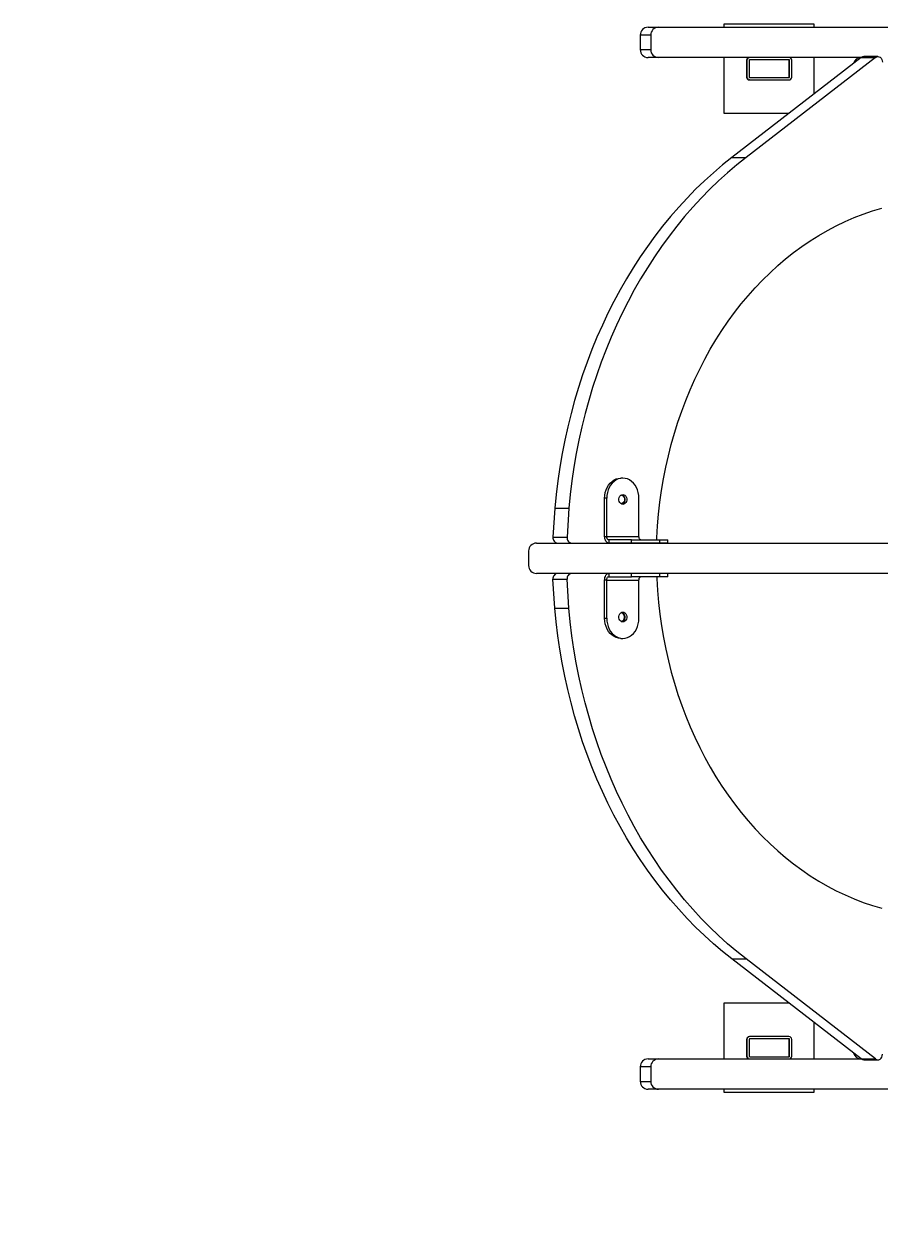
# Model space of a CAD drawing. Header units: millimetres. Extents: x -5785 to 6370, y -5702 to 4322.
# Drawn here: x -3825 to -3062, y 740 to 1806 of the extents above; entities that cross this region are included whole.
import ezdxf

# ---------------------------------------------------------------- set-up
doc = ezdxf.new("R2010")
doc.units = ezdxf.units.MM
for name, color, linetype in [('DIKOM_ЗОНА', 80, 'Continuous'), ('DIKOM_ОБЪЕКТ', 7, 'Continuous'), ('DIKOM_РАЗМЕР_ЗОНА', 7, 'Continuous'), ('DIKOM_РАЗМЕР_ОБЪЕКТА', 7, 'Continuous')]:
    doc.layers.add(name, color=color, linetype=linetype)
doc.styles.add('style1', font='arial.ttf', dxfattribs={"width": 0.8})
doc.dimstyles.new('1-50', dxfattribs={"dimtxt": 300, "dimasz": 200, "dimexe": 100, "dimexo": 0, "dimgap": 100, "dimtad": 1, "dimtxsty": 'style1', "dimcen": 200, "dimclrd": 7, "dimclre": 7, "dimclrt": 7, "dimadec": 1, "dimazin": 2, "dimtfac": 1, "dimtmove": 0, "dimatfit": 2, "dimfxl": 0, "dimlwd": 25, "dimlwe": 18, "dimarcsym": 0})

# ---------------------------------------------------------------- blocks, each defined once
blk = doc.blocks.new('*D10')
at = {"layer": 'Defpoints', "color": 0, "transparency": 16777216}
for p in [(3537.6, 1026.6), (-3784.6, -1373.4), (3537.6, -3958.5)]:
    blk.add_point(p, dxfattribs=at)
at = {"layer": 'DIKOM_РАЗМЕР_ОБЪЕКТА', "color": 7, "lineweight": 18, "transparency": 16777216}
for p, q in [((3537.6, 1026.6), (3537.6, -4058.5)), ((-3784.6, -1373.4), (-3784.6, -4058.5))]:
    blk.add_line(p, q, dxfattribs=at)
at = {"layer": 'DIKOM_РАЗМЕР_ОБЪЕКТА', "color": 7, "lineweight": 25, "transparency": 16777216}
blk.add_line((-3584.6, -3958.5), (3337.6, -3958.5), dxfattribs=at)
at = {"layer": 'DIKOM_РАЗМЕР_ОБЪЕКТА', "color": 7, "transparency": 16777216}
for points in [[(-3584.6, -3925.1), (-3584.6, -3991.8), (-3784.6, -3958.5)], [(3337.6, -3925.1), (3337.6, -3991.8), (3537.6, -3958.5)]]:
    blk.add_solid(points, dxfattribs=at)
at = {"layer": 'DIKOM_РАЗМЕР_ОБЪЕКТА', "color": 7, "transparency": 16777216, "insert": (54.7, -3705.2), "char_height": 300, "attachment_point": 5, "style": 'style1'}
blk.add_mtext('7300', dxfattribs=at)
blk = doc.blocks.new('*D12')
at = {"layer": 'Defpoints', "color": 0, "transparency": 16777216}
for p in [(5537.6, 1304.2), (-5784.6, -573.4), (5537.6, -5602.2)]:
    blk.add_point(p, dxfattribs=at)
at = {"layer": 'DIKOM_РАЗМЕР_ЗОНА', "color": 7, "lineweight": 18, "transparency": 16777216}
for p, q in [((5537.6, 1304.2), (5537.6, -5702.2)), ((-5784.6, -573.4), (-5784.6, -5702.2))]:
    blk.add_line(p, q, dxfattribs=at)
at = {"layer": 'DIKOM_РАЗМЕР_ЗОНА', "color": 7, "lineweight": 25, "transparency": 16777216}
blk.add_line((-5584.6, -5602.2), (5337.6, -5602.2), dxfattribs=at)
at = {"layer": 'DIKOM_РАЗМЕР_ЗОНА', "color": 7, "transparency": 16777216}
for points in [[(-5584.6, -5568.9), (-5584.6, -5635.6), (-5784.6, -5602.2)], [(5337.6, -5568.9), (5337.6, -5635.6), (5537.6, -5602.2)]]:
    blk.add_solid(points, dxfattribs=at)
at = {"layer": 'DIKOM_РАЗМЕР_ЗОНА', "color": 7, "transparency": 16777216, "insert": (-41.5, -5349), "char_height": 300, "attachment_point": 5, "style": 'style1'}
blk.add_mtext('11300', dxfattribs=at)

msp = doc.modelspace()

# ---------------------------------------------------------------- linework, layer by layer
at = {"layer": 'DIKOM_ЗОНА', "color": 3, "lineweight": 15}
msp.add_arc((-3374.471, 1805.565), 1500, 90, 180, dxfattribs=at)
at = {"layer": 'DIKOM_ОБЪЕКТ', "color": 7, "linetype": 'Continuous', "lineweight": 15}
for p, q in [((-3267.852, 1802.565), (-3258.585, 1802.565)), ((-3258.585, 1802.565), (-3066.008, 1802.565)), ((-3199.958, 1802.565), (-3199.958, 1805.565)), ((-3199.958, 1805.565), (-3199.956, 1805.565)), ((-3199.956, 1802.565), (-3199.956, 1805.565)), ((-3199.956, 1805.565), (-3119.956, 1805.565)), ((-3119.956, 1805.565), (-3119.956, 1802.565)), ((-3066.008, 1802.565), (-3051.623, 1802.565)), ((-3274.852, 1795.565), (-3274.852, 1782.565)), ((-3265.467, 1795.565), (-3274.852, 1795.565)), ((-3265.467, 1795.565), (-3265.467, 1782.565)), ((-3274.852, 1782.565), (-3265.467, 1782.565)), ((-3258.585, 1775.565), (-3267.852, 1775.565)), ((-3077.563, 1775.565), (-3258.585, 1775.565)), ((-3199.958, 1725.565), (-3199.958, 1775.565)), ((-3199.956, 1725.565), (-3199.956, 1775.565)), ((-3077.586, 1775.546), (-3193.065, 1686.307)), ((-3064.985, 1775.546), (-3180.464, 1686.307)), ((-3179.627, 1773.065), (-3179.956, 1773.065)), ((-3179.956, 1773.065), (-3179.956, 1758.065)), ((-3179.627, 1773.065), (-3179.627, 1758.065)), ((-3177.627, 1773.065), (-3177.627, 1758.065)), ((-3142.127, 1773.565), (-3177.127, 1773.565)), ((-3141.627, 1773.065), (-3141.956, 1773.065)), ((-3141.956, 1758.065), (-3141.956, 1773.065)), ((-3141.627, 1758.065), (-3141.627, 1773.065)), ((-3139.627, 1758.065), (-3139.627, 1773.065)), ((-3119.956, 1775.565), (-3119.956, 1742.804)), ((-3077.586, 1775.546), (-3064.985, 1775.546)), ((-3062.806, 1776.354), (-3075.407, 1776.354)), ((-3179.627, 1758.065), (-3179.956, 1758.065)), ((-3177.127, 1755.565), (-3177.456, 1755.565)), ((-3177.127, 1757.565), (-3142.127, 1757.565)), ((-3177.127, 1755.565), (-3142.127, 1755.565)), ((-3141.627, 1758.065), (-3141.956, 1758.065)), ((-3199.958, 1725.565), (-3199.956, 1725.565)), ((-3142.264, 1725.565), (-3199.956, 1725.565)), ((-3193.065, 1686.307), (-3180.464, 1686.307)), ((-3290.362, 1400.085), (-3292.162, 1400.085)), ((-3306.561, 1348.085), (-3306.561, 1382.085)), ((-3304.761, 1382.085), (-3306.561, 1382.085)), ((-3304.761, 1348.085), (-3304.761, 1382.085)), ((-3275.963, 1348.085), (-3275.963, 1382.085)), ((-3351.09, 1373.231), (-3352.658, 1347.308)), ((-3351.09, 1373.231), (-3338.489, 1373.231)), ((-3338.489, 1373.231), (-3340.057, 1347.308)), ((-3352.658, 1347.308), (-3340.057, 1347.308)), ((-3306.561, 1348.085), (-3304.761, 1348.085)), ((-3304.761, 1348.085), (-3275.963, 1348.085)), ((-3302.961, 1345.085), (-3302.961, 1342.085)), ((-3282.559, 1345.085), (-3302.961, 1345.085)), ((-3282.559, 1342.085), (-3282.559, 1345.085)), ((-3282.559, 1345.085), (-3257.359, 1345.085)), ((-3257.359, 1342.085), (-3257.359, 1345.085)), ((-3257.359, 1345.085), (-3250.16, 1345.085)), ((-3250.16, 1342.085), (-3250.16, 1345.085)), ((-3374.471, 1335.085), (-3374.471, 1322.085)), ((-3367.471, 1342.085), (-3356.858, 1342.085)), ((-3356.858, 1342.085), (-3342.443, 1342.085)), ((-3348.663, 1342.085), (-3336.061, 1342.085)), ((-3342.443, 1342.085), (-3338.776, 1342.085)), ((-3338.776, 1342.085), (-3048.859, 1342.085)), ((-3336.061, 1342.085), (-3302.961, 1342.085)), ((-3282.559, 1342.085), (-3302.961, 1342.085)), ((-3257.359, 1342.085), (-3282.559, 1342.085)), ((-3250.16, 1342.085), (-3257.359, 1342.085)), ((-3356.858, 1315.085), (-3367.471, 1315.085)), ((-3342.443, 1315.085), (-3356.858, 1315.085)), ((-3338.776, 1315.085), (-3342.443, 1315.085)), ((-3048.859, 1315.085), (-3338.776, 1315.085)), ((-3302.961, 1315.085), (-3302.961, 1312.085)), ((-3302.961, 1312.085), (-3282.559, 1312.085)), ((-3282.559, 1312.085), (-3282.559, 1315.085)), ((-3257.359, 1312.085), (-3282.559, 1312.085)), ((-3257.359, 1312.085), (-3257.359, 1315.085)), ((-3250.16, 1312.085), (-3257.359, 1312.085)), ((-3250.16, 1312.085), (-3250.16, 1315.085)), ((-3352.658, 1309.862), (-3340.057, 1309.862)), ((-3351.09, 1283.939), (-3352.658, 1309.862)), ((-3338.489, 1283.939), (-3340.057, 1309.862)), ((-3304.761, 1309.085), (-3306.561, 1309.085)), ((-3306.561, 1275.085), (-3306.561, 1309.085)), ((-3304.761, 1309.085), (-3275.963, 1309.085)), ((-3304.761, 1275.085), (-3304.761, 1309.085)), ((-3275.963, 1275.085), (-3275.963, 1309.085)), ((-3351.09, 1283.939), (-3338.489, 1283.939)), ((-3306.561, 1275.085), (-3304.761, 1275.085)), ((-3292.162, 1257.085), (-3290.362, 1257.085)), ((-3193.065, 970.863), (-3180.464, 970.863)), ((-3077.586, 881.624), (-3193.065, 970.863)), ((-3064.985, 881.624), (-3180.464, 970.863)), ((-3199.958, 881.606), (-3199.958, 931.606)), ((-3199.958, 931.606), (-3199.956, 931.606)), ((-3199.956, 881.606), (-3199.956, 931.606)), ((-3199.956, 931.606), (-3142.265, 931.606)), ((-3119.956, 914.366), (-3119.956, 881.606)), ((-3179.627, 899.106), (-3179.956, 899.106)), ((-3179.956, 899.106), (-3179.956, 884.106)), ((-3179.627, 899.106), (-3179.627, 884.106)), ((-3177.627, 899.106), (-3177.627, 884.106)), ((-3177.127, 901.606), (-3177.456, 901.606)), ((-3142.127, 901.606), (-3177.127, 901.606)), ((-3142.127, 899.606), (-3177.127, 899.606)), ((-3141.627, 899.106), (-3141.956, 899.106)), ((-3141.956, 884.106), (-3141.956, 899.106)), ((-3141.627, 884.106), (-3141.627, 899.106)), ((-3139.627, 884.106), (-3139.627, 899.106)), ((-3274.852, 874.606), (-3274.852, 861.606)), ((-3265.467, 874.606), (-3274.852, 874.606)), ((-3267.852, 881.606), (-3258.585, 881.606)), ((-3265.467, 874.606), (-3265.467, 861.606)), ((-3258.585, 881.606), (-3077.564, 881.606)), ((-3179.627, 884.106), (-3179.956, 884.106)), ((-3177.127, 883.606), (-3142.127, 883.606)), ((-3141.627, 884.106), (-3141.956, 884.106)), ((-3077.586, 881.624), (-3064.985, 881.624)), ((-3075.407, 880.816), (-3062.806, 880.816)), ((-3274.852, 861.606), (-3265.467, 861.606)), ((-3258.585, 854.606), (-3267.852, 854.606)), ((-3066.008, 854.606), (-3258.585, 854.606)), ((-3199.958, 851.606), (-3199.958, 854.606)), ((-3199.956, 851.606), (-3199.956, 854.606)), ((-3119.956, 854.606), (-3119.956, 851.606)), ((-3051.623, 854.606), (-3066.008, 854.606)), ((-3199.958, 851.606), (-3199.956, 851.606)), ((-3119.956, 851.606), (-3199.956, 851.606))]:
    msp.add_line(p, q, dxfattribs=at)
at = {"layer": 'DIKOM_ОБЪЕКТ', "color": 7, "linetype": 'Continuous', "lineweight": 15, "flags": 128}
for points in [[(-3064.985, 1775.546), (-3064.018, 1776.119), (-3062.964, 1776.35), (-3061.898, 1776.223), (-3060.898, 1775.748), (-3060.034, 1774.958), (-3059.368, 1773.91), (-3058.949, 1772.679), (-3058.806, 1771.353)], [(-3193.065, 1686.307), (-3201.398, 1679.651), (-3209.572, 1672.693), (-3217.578, 1665.439), (-3225.412, 1657.895), (-3233.065, 1650.068), (-3240.532, 1641.963), (-3247.806, 1633.589), (-3254.88, 1624.952), (-3261.749, 1616.059), (-3268.407, 1606.919), (-3274.848, 1597.54), (-3281.066, 1587.928), (-3287.056, 1578.093), (-3292.813, 1568.043), (-3298.333, 1557.786), (-3303.61, 1547.332), (-3308.639, 1536.689), (-3313.418, 1525.866), (-3317.94, 1514.873), (-3322.203, 1503.719), (-3326.203, 1492.414), (-3329.936, 1480.968), (-3333.4, 1469.389), (-3336.591, 1457.689), (-3339.506, 1445.877), (-3342.144, 1433.964), (-3344.501, 1421.959), (-3346.576, 1409.872), (-3348.366, 1397.715), (-3349.872, 1385.498), (-3351.09, 1373.231)], [(-3180.464, 1686.307), (-3188.797, 1679.651), (-3196.97, 1672.693), (-3204.977, 1665.439), (-3212.811, 1657.895), (-3220.464, 1650.068), (-3227.931, 1641.963), (-3235.205, 1633.589), (-3242.279, 1624.952), (-3249.148, 1616.059), (-3255.806, 1606.919), (-3262.246, 1597.54), (-3268.465, 1587.928), (-3274.455, 1578.093), (-3280.212, 1568.043), (-3285.732, 1557.786), (-3291.009, 1547.332), (-3296.038, 1536.689), (-3300.816, 1525.866), (-3305.339, 1514.873), (-3309.602, 1503.719), (-3313.602, 1492.414), (-3317.335, 1480.968), (-3320.799, 1469.389), (-3323.99, 1457.689), (-3326.905, 1445.877), (-3329.542, 1433.964), (-3331.9, 1421.959), (-3333.975, 1409.872), (-3335.765, 1397.715), (-3337.27, 1385.498), (-3338.489, 1373.231)], [(-3259.975, 1346.799), (-3259.346, 1357.413), (-3258.435, 1367.996), (-3257.243, 1378.535), (-3255.771, 1389.018), (-3254.021, 1399.435), (-3251.995, 1409.773), (-3249.695, 1420.021), (-3247.124, 1430.168), (-3244.284, 1440.202), (-3241.178, 1450.113), (-3237.811, 1459.889), (-3234.186, 1469.519), (-3230.306, 1478.994), (-3226.176, 1488.302), (-3221.801, 1497.433), (-3217.186, 1506.378), (-3212.335, 1515.125), (-3207.254, 1523.666), (-3201.949, 1531.991), (-3196.425, 1540.091), (-3190.689, 1547.957), (-3184.746, 1555.58), (-3178.604, 1562.951), (-3172.27, 1570.063), (-3165.749, 1576.908), (-3159.05, 1583.478), (-3152.18, 1589.766), (-3145.147, 1595.765), (-3137.958, 1601.468), (-3130.621, 1606.869), (-3123.144, 1611.962), (-3115.537, 1616.742), (-3107.806, 1621.202), (-3099.96, 1625.339), (-3092.009, 1629.147), (-3083.962, 1632.623), (-3075.826, 1635.762), (-3067.611, 1638.561), (-3059.326, 1641.017)], [(-3306.561, 1382.085), (-3306.415, 1384.647), (-3305.978, 1387.156), (-3305.26, 1389.562), (-3304.276, 1391.817), (-3303.044, 1393.873), (-3301.592, 1395.689), (-3299.947, 1397.228), (-3298.144, 1398.458), (-3296.219, 1399.356), (-3294.212, 1399.902), (-3292.162, 1400.085)], [(-3290.362, 1400.085), (-3292.411, 1399.902), (-3294.419, 1399.356), (-3296.344, 1398.458), (-3298.147, 1397.228), (-3299.792, 1395.689), (-3301.244, 1393.873), (-3302.476, 1391.817), (-3303.46, 1389.562), (-3304.178, 1387.156), (-3304.615, 1384.647), (-3304.761, 1382.085)], [(-3275.963, 1382.085), (-3276.109, 1384.647), (-3276.546, 1387.156), (-3277.264, 1389.562), (-3278.249, 1391.817), (-3279.48, 1393.873), (-3280.933, 1395.689), (-3282.577, 1397.228), (-3284.38, 1398.458), (-3286.305, 1399.356), (-3288.313, 1399.902), (-3290.362, 1400.085)], [(-3290.362, 1376.685), (-3291.354, 1376.863), (-3292.265, 1377.383), (-3293.022, 1378.204), (-3293.564, 1379.257), (-3293.846, 1380.459), (-3293.846, 1381.711), (-3293.564, 1382.913), (-3293.022, 1383.966), (-3292.265, 1384.787), (-3291.354, 1385.307), (-3290.362, 1385.485), (-3289.37, 1385.307), (-3288.459, 1384.787), (-3287.702, 1383.966), (-3287.16, 1382.913), (-3286.878, 1381.711), (-3286.878, 1380.459), (-3287.16, 1379.257), (-3287.702, 1378.204), (-3288.459, 1377.383), (-3289.37, 1376.863), (-3290.362, 1376.685)], [(-3291.859, 1385.067), (-3291.45, 1384.985), (-3290.562, 1384.549), (-3289.817, 1383.806), (-3289.279, 1382.821), (-3288.998, 1381.681), (-3288.998, 1380.489), (-3289.279, 1379.349), (-3289.817, 1378.364), (-3290.562, 1377.621), (-3291.45, 1377.185), (-3291.859, 1377.103)], [(-3291.262, 1385.339), (-3291.171, 1385.307), (-3290.259, 1384.787), (-3289.502, 1383.966), (-3288.961, 1382.913), (-3288.678, 1381.711), (-3288.678, 1380.459), (-3288.961, 1379.257), (-3289.502, 1378.204), (-3290.259, 1377.383), (-3291.171, 1376.863), (-3291.262, 1376.831)], [(-3302.961, 1342.085), (-3303.664, 1342.2), (-3304.339, 1342.542), (-3304.961, 1343.096), (-3305.507, 1343.842), (-3305.955, 1344.752), (-3306.287, 1345.789), (-3306.492, 1346.914), (-3306.561, 1348.085)], [(-3302.961, 1345.085), (-3303.312, 1345.143), (-3303.65, 1345.313), (-3303.961, 1345.591), (-3304.234, 1345.964), (-3304.458, 1346.418), (-3304.624, 1346.937), (-3304.727, 1347.5), (-3304.761, 1348.085)], [(-3274.163, 1345.085), (-3274.514, 1345.143), (-3274.851, 1345.313), (-3275.163, 1345.591), (-3275.436, 1345.964), (-3275.659, 1346.418), (-3275.826, 1346.937), (-3275.928, 1347.5), (-3275.963, 1348.085)], [(-3260.303, 1345.085), (-3260.09, 1345.865), (-3259.975, 1346.799)], [(-3306.561, 1309.085), (-3306.492, 1310.256), (-3306.287, 1311.381), (-3305.955, 1312.418), (-3305.507, 1313.328), (-3304.961, 1314.074), (-3304.339, 1314.628), (-3303.664, 1314.97), (-3302.961, 1315.085)], [(-3304.761, 1309.085), (-3304.727, 1309.67), (-3304.624, 1310.233), (-3304.458, 1310.752), (-3304.234, 1311.206), (-3303.961, 1311.579), (-3303.65, 1311.857), (-3303.312, 1312.027), (-3302.961, 1312.085)], [(-3275.963, 1309.085), (-3275.928, 1309.67), (-3275.826, 1310.233), (-3275.659, 1310.752), (-3275.436, 1311.206), (-3275.163, 1311.579), (-3274.851, 1311.857), (-3274.514, 1312.027), (-3274.163, 1312.085)], [(-3260.303, 1312.085), (-3260.09, 1311.305), (-3259.975, 1310.371)], [(-3259.975, 1310.371), (-3259.346, 1299.757), (-3258.435, 1289.174), (-3257.243, 1278.635), (-3255.771, 1268.152), (-3254.021, 1257.735), (-3251.995, 1247.397), (-3249.695, 1237.149), (-3247.124, 1227.002), (-3244.284, 1216.968), (-3241.178, 1207.057), (-3237.811, 1197.281), (-3234.186, 1187.651), (-3230.306, 1178.176), (-3226.176, 1168.868), (-3221.801, 1159.737), (-3217.186, 1150.792), (-3212.335, 1142.045), (-3207.254, 1133.504), (-3201.949, 1125.179), (-3196.425, 1117.079), (-3190.689, 1109.213), (-3184.746, 1101.59), (-3178.604, 1094.219), (-3172.27, 1087.107), (-3165.749, 1080.262), (-3159.05, 1073.692), (-3152.18, 1067.404), (-3145.147, 1061.405), (-3137.958, 1055.702), (-3130.621, 1050.301), (-3123.144, 1045.208), (-3115.537, 1040.428), (-3107.806, 1035.968), (-3099.96, 1031.831), (-3092.009, 1028.023), (-3083.962, 1024.547), (-3075.826, 1021.408), (-3067.611, 1018.609), (-3059.326, 1016.153)], [(-3193.065, 970.863), (-3201.398, 977.519), (-3209.572, 984.477), (-3217.578, 991.731), (-3225.412, 999.275), (-3233.065, 1007.102), (-3240.532, 1015.207), (-3247.806, 1023.581), (-3254.88, 1032.218), (-3261.749, 1041.111), (-3268.407, 1050.251), (-3274.848, 1059.631), (-3281.066, 1069.242), (-3287.056, 1079.077), (-3292.813, 1089.127), (-3298.333, 1099.384), (-3303.61, 1109.838), (-3308.639, 1120.481), (-3313.418, 1131.304), (-3317.94, 1142.297), (-3322.203, 1153.451), (-3326.203, 1164.756), (-3329.936, 1176.202), (-3333.4, 1187.781), (-3336.591, 1199.481), (-3339.506, 1211.293), (-3342.144, 1223.206), (-3344.501, 1235.211), (-3346.576, 1247.298), (-3348.366, 1259.455), (-3349.872, 1271.672), (-3351.09, 1283.939)], [(-3180.464, 970.863), (-3188.797, 977.519), (-3196.97, 984.477), (-3204.977, 991.731), (-3212.811, 999.275), (-3220.464, 1007.102), (-3227.931, 1015.207), (-3235.205, 1023.581), (-3242.279, 1032.218), (-3249.148, 1041.111), (-3255.806, 1050.251), (-3262.246, 1059.631), (-3268.465, 1069.242), (-3274.455, 1079.077), (-3280.212, 1089.127), (-3285.732, 1099.384), (-3291.009, 1109.838), (-3296.038, 1120.481), (-3300.816, 1131.304), (-3305.339, 1142.297), (-3309.602, 1153.451), (-3313.602, 1164.756), (-3317.335, 1176.202), (-3320.799, 1187.781), (-3323.99, 1199.481), (-3326.905, 1211.293), (-3329.542, 1223.206), (-3331.9, 1235.211), (-3333.975, 1247.298), (-3335.765, 1259.455), (-3337.27, 1271.672), (-3338.489, 1283.939)], [(-3290.362, 1271.685), (-3291.354, 1271.863), (-3292.265, 1272.383), (-3293.022, 1273.204), (-3293.564, 1274.257), (-3293.846, 1275.459), (-3293.846, 1276.711), (-3293.564, 1277.913), (-3293.022, 1278.966), (-3292.265, 1279.787), (-3291.354, 1280.307), (-3290.362, 1280.485), (-3289.37, 1280.307), (-3288.459, 1279.787), (-3287.702, 1278.966), (-3287.16, 1277.913), (-3286.878, 1276.711), (-3286.878, 1275.459), (-3287.16, 1274.257), (-3287.702, 1273.204), (-3288.459, 1272.383), (-3289.37, 1271.863), (-3290.362, 1271.685)], [(-3291.859, 1272.103), (-3291.45, 1272.185), (-3290.562, 1272.621), (-3289.817, 1273.364), (-3289.279, 1274.349), (-3288.998, 1275.489), (-3288.998, 1276.681), (-3289.279, 1277.821), (-3289.817, 1278.806), (-3290.562, 1279.549), (-3291.45, 1279.985), (-3291.859, 1280.067)], [(-3291.262, 1280.339), (-3291.171, 1280.307), (-3290.259, 1279.787), (-3289.502, 1278.966), (-3288.961, 1277.913), (-3288.678, 1276.711), (-3288.678, 1275.459), (-3288.961, 1274.257), (-3289.502, 1273.204), (-3290.259, 1272.383), (-3291.171, 1271.863), (-3291.262, 1271.831)], [(-3292.162, 1257.085), (-3294.212, 1257.268), (-3296.219, 1257.814), (-3298.144, 1258.712), (-3299.947, 1259.942), (-3301.592, 1261.482), (-3303.044, 1263.298), (-3304.276, 1265.353), (-3305.26, 1267.608), (-3305.978, 1270.014), (-3306.415, 1272.523), (-3306.561, 1275.085)], [(-3304.761, 1275.085), (-3304.615, 1272.523), (-3304.178, 1270.014), (-3303.46, 1267.608), (-3302.476, 1265.353), (-3301.244, 1263.298), (-3299.792, 1261.482), (-3298.147, 1259.942), (-3296.344, 1258.712), (-3294.419, 1257.814), (-3292.411, 1257.268), (-3290.362, 1257.085)], [(-3290.362, 1257.085), (-3288.313, 1257.268), (-3286.305, 1257.814), (-3284.38, 1258.712), (-3282.577, 1259.942), (-3280.933, 1261.482), (-3279.48, 1263.298), (-3278.249, 1265.353), (-3277.264, 1267.608), (-3276.546, 1270.014), (-3276.109, 1272.523), (-3275.963, 1275.085)], [(-3064.985, 881.624), (-3064.018, 881.051), (-3062.964, 880.82), (-3061.898, 880.947), (-3060.898, 881.422), (-3060.034, 882.212), (-3059.368, 883.26), (-3058.949, 884.491), (-3058.806, 885.817)]]:
    msp.add_lwpolyline(points, dxfattribs=at)
at = {"layer": 'DIKOM_ОБЪЕКТ', "color": 7, "linetype": 'Continuous', "lineweight": 15}
for centre, radius, start, end in [((-3267.852, 1795.565), 7, 90, 180), ((-3258.526, 1795.624), 6.942, 90.488198, 180.483994), ((-3267.852, 1782.565), 7, 180, 270), ((-3258.526, 1782.506), 6.942, 179.516291, 269.511029), ((-3177.457, 1773.065), 2.5, 89.995257, 180.003377), ((-3177.128, 1773.065), 2.5, 89.995257, 180.003377), ((-3177.127, 1773.065), 0.5, 90.007963, 179.971551), ((-3142.457, 1773.065), 0.5, 0.028449, 89.992037), ((-3142.127, 1773.065), 2.5, 359.996623, 90.004743), ((-3142.127, 1773.065), 0.5, 359.974094, 90.019075), ((-3077.81, 1768.565), 7, 90, 167.37585), ((-3075.385, 1772.948), 3.406, 90.377345, 130.276584), ((-3177.456, 1758.065), 2.5, 179.998773, 270.002593), ((-3177.127, 1758.065), 2.5, 179.998773, 270.002593), ((-3177.127, 1758.065), 0.5, 180.028449, 269.992037), ((-3142.457, 1758.065), 0.5, 270.007963, 359.971551), ((-3142.127, 1758.065), 2.5, 269.997407, 0.001227), ((-3142.127, 1758.065), 0.5, 269.980925, 0.025906), ((-3348.066, 1346.681), 4.635, 172.228575, 262.606707), ((-3335.465, 1346.681), 4.635, 172.225801, 262.606181), ((-3367.471, 1335.085), 7, 90, 180), ((-3367.471, 1322.085), 7, 180, 270), ((-3348.066, 1310.489), 4.635, 97.393252, 187.771545), ((-3335.465, 1310.489), 4.635, 97.393778, 187.774319), ((-3177.456, 899.106), 2.5, 89.996332, 180.002302), ((-3177.127, 899.106), 2.5, 89.996332, 180.002302), ((-3177.127, 899.106), 0.5, 90.00654, 179.972974), ((-3142.457, 899.106), 0.5, 0.027026, 89.99346), ((-3142.127, 899.106), 2.5, 359.997698, 90.003668), ((-3142.127, 899.106), 0.5, 359.972677, 90.020493), ((-3077.81, 888.606), 7, 192.633805, 270), ((-3267.852, 874.606), 7, 90, 180), ((-3258.526, 874.665), 6.942, 90.488585, 180.483852), ((-3177.456, 884.106), 2.5, 179.997698, 270.003668), ((-3177.127, 884.106), 2.5, 179.997698, 270.003668), ((-3177.127, 884.106), 0.5, 180.025593, 269.998308), ((-3142.456, 884.106), 0.5, 270.001692, 359.974407), ((-3142.127, 884.106), 2.5, 269.996332, 0.002302), ((-3142.127, 884.106), 0.5, 269.974657, 0.028758), ((-3075.385, 884.222), 3.406, 229.725133, 269.622316), ((-3267.852, 861.606), 7, 180, 270), ((-3258.526, 861.547), 6.942, 179.516148, 269.511415)]:
    msp.add_arc(centre, radius, start, end, dxfattribs=at)

# ---------------------------------------------------------------- dimensions: what is measured, and where the dimension line sits
at = {"layer": 'DIKOM_РАЗМЕР_ЗОНА'}
dim = msp.add_linear_dim(base=(5537.647, -5602.229), p1=(-5784.57, -573.415), p2=(5537.647, 1304.242), text='11300', dimstyle='1-50', dxfattribs=at)
dim.commit()
dim.dimension.update_dxf_attribs({"geometry": '*D12', "text_midpoint": (-41.466, -5602.229), "dimtype": 160})
at = {"layer": 'DIKOM_РАЗМЕР_ОБЪЕКТА'}
dim = msp.add_linear_dim(base=(3537.647, -3958.466), p1=(-3784.57, -1373.415), p2=(3537.647, 1026.585), text='7300', dimstyle='1-50', dxfattribs=at)
dim.commit()
dim.dimension.update_dxf_attribs({"geometry": '*D10', "text_midpoint": (54.693, -3958.466), "dimtype": 160})

doc.saveas('drawing.dxf')
